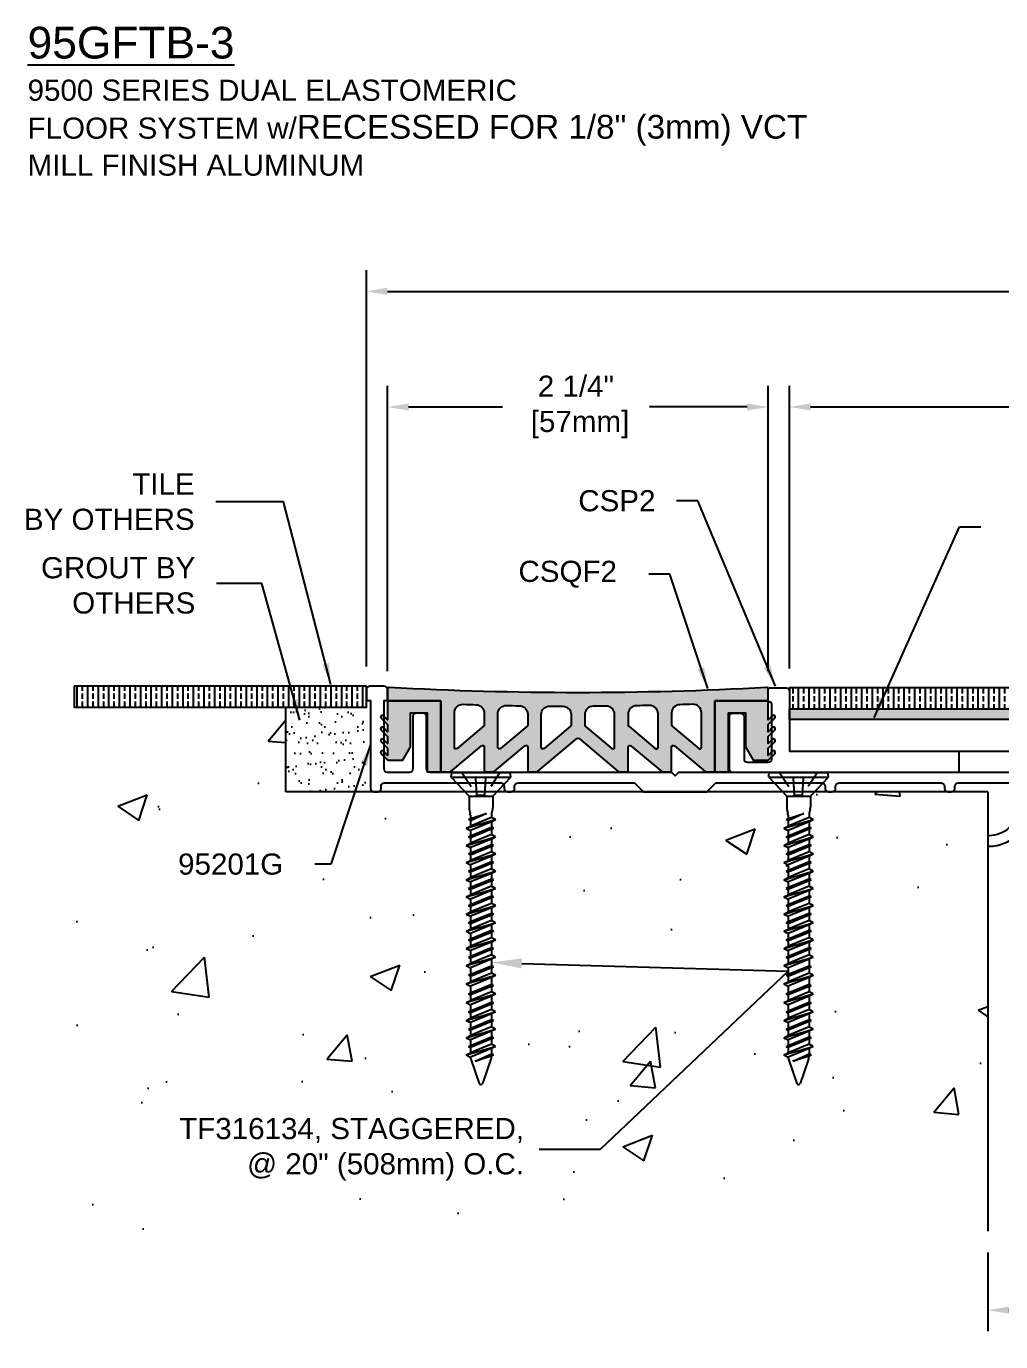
# Model space of a CAD drawing. Header units: inches. Extents: x 1.8 to 35.7, y -2.1 to 5.8.
# Drawn here: x 1.81 to 7.57, y -1.98 to 5.79 of the extents above; entities that cross this region are included whole.
import ezdxf
from ezdxf import colors
from ezdxf.entities.mleader import LeaderData, LeaderLine
from ezdxf.math import Vec2, Vec3

# ---------------------------------------------------------------- set-up
doc = ezdxf.new("R2010")
doc.units = ezdxf.units.IN
doc.header["$MEASUREMENT"] = 0
doc.linetypes.add('DASHED', pattern=[0.75, 0.5, -0.25])
for name, color, linetype in [('anchors', 4, 'Continuous'), ('conditions', 1, 'Continuous'), ('dimensions', 3, 'Continuous'), ('FILLER', 2, 'Continuous'), ('METALS', 7, 'Continuous'), ('text', 2, 'Continuous')]:
    doc.layers.add(name, color=color, linetype=linetype)
doc.styles.add('ARIAL', font='arial.ttf')
doc.dimstyles.new('Arial', dxfattribs={"dimtxt": 0.125, "dimasz": 0.125, "dimexe": 0.125, "dimexo": 0.125, "dimgap": 0.125, "dimtad": 0, "dimtih": 1, "dimtoh": 1, "dimdec": 4, "dimzin": 0, "dimdsep": 46, "dimlunit": 4, "dimtxsty": 'ARIAL', "dimcen": 0.125, "dimadec": 0, "dimazin": 0, "dimtfac": 1, "dimtdec": 4, "dimtofl": 0, "dimtmove": 0, "dimatfit": 3, "dimfxl": 0, "dimfrac": 2, "dimtolj": 1, "dimtzin": 0, "dimarcsym": 0})

# ---------------------------------------------------------------- blocks, each defined once
blk = doc.blocks.new('*D1')
at = {"layer": 'DEFPOINTS', "color": 0}
for p in [(11.666, 3.5431), (6.3216, 1.8728), (11.666, 1.8728)]:
    blk.add_point(p, dxfattribs=at)
at = {"layer": 'dimensions', "color": 0, "lineweight": -2}
for p, q in [((6.3216, 1.9978), (6.3216, 3.6681)), ((11.666, 1.9978), (11.666, 3.6681)), ((6.4466, 3.5431), (8.5106, 3.5431)), ((11.541, 3.5431), (9.4771, 3.5431))]:
    blk.add_line(p, q, dxfattribs=at)
at = {"layer": 'dimensions', "color": 0}
for points in [[(6.4466, 3.5639), (6.4466, 3.5223), (6.3216, 3.5431)], [(11.541, 3.5639), (11.541, 3.5223), (11.666, 3.5431)]]:
    blk.add_solid(points, dxfattribs=at)
at = {"layer": 'dimensions', "color": 0, "insert": (8.9938, 3.5431), "char_height": 0.125, "attachment_point": 5, "style": 'ARIAL'}
blk.add_mtext('\\A1;5 3/8"\\P [136mm]', dxfattribs=at)
blk = doc.blocks.new('*D2')
at = {"layer": 'DEFPOINTS', "color": 0}
for p in [(14.1663, 4.2269), (3.8213, 1.8828), (14.1663, 1.8828)]:
    blk.add_point(p, dxfattribs=at)
at = {"layer": 'dimensions', "color": 0, "lineweight": -2}
for p, q in [((3.8213, 2.0078), (3.8213, 4.3519)), ((14.1663, 2.0078), (14.1663, 4.3519)), ((3.9463, 4.2269), (8.5106, 4.2269)), ((14.0413, 4.2269), (9.4771, 4.2269))]:
    blk.add_line(p, q, dxfattribs=at)
at = {"layer": 'dimensions', "color": 0}
for points in [[(3.9463, 4.2477), (3.9463, 4.206), (3.8213, 4.2269)], [(14.0413, 4.2477), (14.0413, 4.206), (14.1663, 4.2269)]]:
    blk.add_solid(points, dxfattribs=at)
at = {"layer": 'dimensions', "color": 0, "insert": (8.9938, 4.2269), "char_height": 0.125, "attachment_point": 5, "style": 'ARIAL'}
blk.add_mtext('\\A1;10 3/8"\\P [263mm]', dxfattribs=at)
blk = doc.blocks.new('*D4')
at = {"layer": 'DEFPOINTS', "color": 0}
for p in [(7.4938, -1.3308), (10.4938, -1.3308), (10.4938, -1.7971)]:
    blk.add_point(p, dxfattribs=at)
at = {"layer": 'dimensions', "color": 0, "lineweight": -2}
for p, q in [((7.4938, -1.4558), (7.4938, -1.9221)), ((10.4938, -1.4558), (10.4938, -1.9221)), ((7.6188, -1.7971), (8.5408, -1.7971)), ((10.3688, -1.7971), (9.4468, -1.7971))]:
    blk.add_line(p, q, dxfattribs=at)
at = {"layer": 'dimensions', "color": 0}
for points in [[(7.6188, -1.7762), (7.6188, -1.8179), (7.4938, -1.7971)], [(10.3688, -1.7762), (10.3688, -1.8179), (10.4938, -1.7971)]]:
    blk.add_solid(points, dxfattribs=at)
at = {"layer": 'dimensions', "color": 0, "insert": (8.9938, -1.7971), "char_height": 0.125, "attachment_point": 5, "style": 'ARIAL'}
blk.add_mtext('\\A1;3"\\P [76mm]', dxfattribs=at)
blk = doc.blocks.new('*D5')
at = {"layer": 'DEFPOINTS', "color": 0}
for p in [(6.1963, 3.5431), (3.9463, 1.8553), (6.1963, 1.8553)]:
    blk.add_point(p, dxfattribs=at)
at = {"layer": 'dimensions', "color": 0, "lineweight": -2}
for p, q in [((3.9463, 1.9803), (3.9463, 3.6681)), ((6.1963, 1.9803), (6.1963, 3.6681)), ((4.0713, 3.5431), (4.6251, 3.5431)), ((6.0713, 3.5431), (5.4945, 3.5431))]:
    blk.add_line(p, q, dxfattribs=at)
at = {"layer": 'dimensions', "color": 0}
for points in [[(4.0713, 3.5639), (4.0713, 3.5223), (3.9463, 3.5431)], [(6.0713, 3.5639), (6.0713, 3.5223), (6.1963, 3.5431)]]:
    blk.add_solid(points, dxfattribs=at)
at = {"layer": 'dimensions', "color": 0, "insert": (5.0598, 3.5431), "char_height": 0.125, "attachment_point": 5, "style": 'ARIAL'}
blk.add_mtext('\\A1;2 1/4"\\P [57mm]', dxfattribs=at)
blk = doc.blocks.new('csp2')
blk.add_lwpolyline([(0, 0.33, -0.414214), (0.02, 0.35), (0.0665, 0.35, -0.414214), (0.0865, 0.33), (0.0865, 0.08, 0.414214), (0.1065, 0.06), (0.23, 0.06, 0.414214), (0.25, 0.08), (0.25, 0.405, 0.414214), (0.24, 0.415, -0.414214), (0.23, 0.425), (0.23, 0.49, -0.414214), (0.24, 0.5), (0.335, 0.5, -0.414214), (0.355, 0.48), (0.355, 0.135, 0.414214), (0.365, 0.125), (1.3552, 0.125), (1.3552, 0), (0.335, 0), (0.02, 0, -0.414214), (0, 0.02)], format="xyb", close=True)
blk = doc.blocks.new('A$C63CB1885')
for p, q in [((-0.1762, 0), (-0.1747, 0.0182)), ((-0.1762, 0), (0.1762, 0)), ((-0.1762, 0), (-0.0698, -0.1125)), ((-0.1634, 0.0285), (0.1634, 0.0285)), ((0.0698, -0.1125), (0.1762, 0)), ((0.1762, 0), (0.1747, 0.0182)), ((-0.0698, -0.1125), (0.0698, -0.1125)), ((-0.0698, -0.1125), (-0.0698, -0.1796)), ((0.0698, -0.1125), (0.0698, -0.1796)), ((-0.0737, -0.2511), (0.0321, -0.2146)), ((-0.0687, -0.1892), (-0.0633, -0.2152)), ((-0.0623, -0.2248), (-0.0622, -0.2449)), ((-0.0622, -0.2449), (0.0321, -0.2146)), ((0.0321, -0.2146), (-0.0622, -0.2573)), ((0.0622, -0.2248), (0.0622, -0.2382)), ((0.0687, -0.1892), (0.0633, -0.2152)), ((-0.0863, -0.3019), (0.0862, -0.2511)), ((-0.0863, -0.3019), (-0.0622, -0.289)), ((-0.0863, -0.3019), (-0.0622, -0.3148)), ((-0.0737, -0.2511), (-0.0622, -0.2449)), ((-0.0737, -0.2511), (-0.0622, -0.2573)), ((-0.0737, -0.3527), (0.0737, -0.3019)), ((0.0622, -0.2382), (-0.0622, -0.289)), ((-0.0622, -0.2573), (-0.0622, -0.289)), ((0.0622, -0.264), (-0.0622, -0.3148)), ((-0.0622, -0.3465), (0.0622, -0.2957)), ((0.0622, -0.308), (-0.0622, -0.3588)), ((0.0862, -0.2511), (0.0622, -0.264)), ((0.0622, -0.264), (0.0622, -0.2957)), ((0.0737, -0.3019), (0.0622, -0.2957)), ((0.0737, -0.3019), (0.0622, -0.308)), ((0.0622, -0.308), (0.0622, -0.3397)), ((0.0862, -0.2511), (0.0622, -0.2382)), ((-0.0863, -0.4034), (0.0862, -0.3527)), ((-0.0737, -0.3527), (-0.0622, -0.3465)), ((-0.0737, -0.3527), (-0.0622, -0.3588)), ((-0.0622, -0.3148), (-0.0622, -0.3465)), ((0.0622, -0.3397), (-0.0622, -0.3905)), ((-0.0622, -0.3588), (-0.0622, -0.3905)), ((0.0622, -0.3656), (-0.0622, -0.4164)), ((0.0862, -0.3527), (0.0622, -0.3656)), ((0.0622, -0.3656), (0.0622, -0.3973)), ((0.0862, -0.3527), (0.0622, -0.3397)), ((-0.0863, -0.4034), (-0.0622, -0.3905)), ((-0.0863, -0.4034), (-0.0622, -0.4164)), ((-0.0863, -0.505), (0.0862, -0.4542)), ((-0.0737, -0.4542), (0.0737, -0.4034)), ((-0.0737, -0.4542), (-0.0622, -0.4481)), ((-0.0737, -0.4542), (-0.0622, -0.4604)), ((-0.0622, -0.4481), (0.0622, -0.3973)), ((0.0622, -0.4096), (-0.0622, -0.4604)), ((-0.0622, -0.4164), (-0.0622, -0.4481)), ((0.0622, -0.4413), (-0.0622, -0.4921)), ((-0.0622, -0.4604), (-0.0622, -0.4921)), ((0.0737, -0.4034), (0.0622, -0.3973)), ((0.0737, -0.4034), (0.0622, -0.4096)), ((0.0622, -0.4096), (0.0622, -0.4413)), ((0.0862, -0.4542), (0.0622, -0.4671)), ((0.0862, -0.4542), (0.0622, -0.4413)), ((-0.0863, -0.505), (-0.0622, -0.4921)), ((-0.0863, -0.505), (-0.0622, -0.5179)), ((-0.0737, -0.5558), (0.0737, -0.505)), ((0.0622, -0.4671), (-0.0622, -0.5179)), ((-0.0622, -0.5496), (0.0622, -0.4988)), ((0.0622, -0.5112), (-0.0622, -0.5619)), ((-0.0622, -0.5179), (-0.0622, -0.5496)), ((0.0622, -0.5429), (-0.0622, -0.5936)), ((0.0622, -0.4671), (0.0622, -0.4988)), ((0.0737, -0.505), (0.0622, -0.4988)), ((0.0737, -0.505), (0.0622, -0.5112)), ((0.0622, -0.5112), (0.0622, -0.5429)), ((0.0862, -0.5558), (0.0622, -0.5429)), ((-0.0863, -0.6066), (0.0862, -0.5558)), ((-0.0863, -0.6066), (-0.0622, -0.5936)), ((-0.0863, -0.6066), (-0.0622, -0.6195)), ((-0.0737, -0.5558), (-0.0622, -0.5496)), ((-0.0737, -0.5558), (-0.0622, -0.5619)), ((-0.0737, -0.6573), (0.0737, -0.6066)), ((-0.0622, -0.5619), (-0.0622, -0.5936)), ((0.0622, -0.5687), (-0.0622, -0.6195)), ((-0.0622, -0.6512), (0.0622, -0.6004)), ((0.0622, -0.6127), (-0.0622, -0.6635)), ((-0.0622, -0.6195), (-0.0622, -0.6512)), ((0.0862, -0.5558), (0.0622, -0.5687)), ((0.0622, -0.5687), (0.0622, -0.6004)), ((0.0737, -0.6066), (0.0622, -0.6004)), ((0.0737, -0.6066), (0.0622, -0.6127)), ((0.0622, -0.6127), (0.0622, -0.6444)), ((-0.0863, -0.7081), (0.0862, -0.6573)), ((-0.0863, -0.7081), (-0.0622, -0.6952)), ((-0.0737, -0.6573), (-0.0622, -0.6512)), ((-0.0737, -0.6573), (-0.0622, -0.6635)), ((0.0622, -0.6444), (-0.0622, -0.6952)), ((-0.0622, -0.6635), (-0.0622, -0.6952)), ((0.0622, -0.6703), (-0.0622, -0.721)), ((0.0862, -0.6573), (0.0622, -0.6703)), ((0.0622, -0.6703), (0.0622, -0.702)), ((0.0862, -0.6573), (0.0622, -0.6444)), ((-0.0863, -0.7081), (-0.0622, -0.721)), ((-0.0863, -0.8097), (0.0862, -0.7589)), ((-0.0737, -0.7589), (0.0737, -0.7081)), ((-0.0737, -0.7589), (-0.0622, -0.7527)), ((-0.0737, -0.7589), (-0.0622, -0.7651)), ((-0.0622, -0.7527), (0.0622, -0.702)), ((0.0622, -0.7143), (-0.0622, -0.7651)), ((-0.0622, -0.721), (-0.0622, -0.7527)), ((0.0622, -0.746), (-0.0622, -0.7968)), ((-0.0622, -0.7651), (-0.0622, -0.7967)), ((0.0622, -0.7718), (-0.0622, -0.8226)), ((0.0737, -0.7081), (0.0622, -0.702)), ((0.0737, -0.7081), (0.0622, -0.7143)), ((0.0622, -0.7143), (0.0622, -0.746)), ((0.0862, -0.7589), (0.0622, -0.7718)), ((0.0622, -0.7718), (0.0622, -0.8035)), ((0.0862, -0.7589), (0.0622, -0.746)), ((-0.0863, -0.8097), (-0.0622, -0.7968)), ((-0.0863, -0.8097), (-0.0622, -0.8226)), ((-0.0737, -0.8605), (0.0737, -0.8097)), ((-0.0737, -0.8605), (-0.0622, -0.8543)), ((-0.0622, -0.8543), (0.0622, -0.8035)), ((0.0622, -0.8159), (-0.0622, -0.8666)), ((-0.0622, -0.8226), (-0.0622, -0.8543)), ((0.0622, -0.8475), (-0.0622, -0.8983)), ((0.0737, -0.8097), (0.0622, -0.8035)), ((0.0737, -0.8097), (0.0622, -0.8159)), ((0.0622, -0.8159), (0.0622, -0.8475)), ((0.0862, -0.8605), (0.0622, -0.8475)), ((-0.0863, -0.9112), (0.0862, -0.8605)), ((-0.0863, -0.9112), (-0.0622, -0.8983)), ((-0.0863, -0.9112), (-0.0622, -0.9242)), ((-0.0737, -0.8605), (-0.0622, -0.8666)), ((-0.0737, -0.962), (0.0737, -0.9112)), ((-0.0622, -0.8666), (-0.0622, -0.8983)), ((0.0622, -0.8734), (-0.0622, -0.9242)), ((-0.0622, -0.9559), (0.0622, -0.9051)), ((0.0622, -0.9174), (-0.0622, -0.9682)), ((-0.0622, -0.9242), (-0.0622, -0.9558)), ((0.0862, -0.8605), (0.0622, -0.8734)), ((0.0622, -0.8734), (0.0622, -0.9051)), ((0.0737, -0.9112), (0.0622, -0.9051)), ((0.0737, -0.9112), (0.0622, -0.9174)), ((0.0622, -0.9174), (0.0622, -0.9491)), ((-0.0863, -1.0128), (0.0862, -0.962)), ((-0.0863, -1.0128), (-0.0622, -0.9999)), ((-0.0737, -0.962), (-0.0622, -0.9559)), ((-0.0737, -0.962), (-0.0622, -0.9682)), ((0.0622, -0.9491), (-0.0622, -0.9999)), ((-0.0622, -0.9682), (-0.0622, -0.9999)), ((0.0622, -0.975), (-0.0622, -1.0257)), ((-0.0622, -1.0574), (0.0622, -1.0066)), ((0.0862, -0.962), (0.0622, -0.975)), ((0.0622, -0.975), (0.0622, -1.0066)), ((0.0737, -1.0128), (0.0622, -1.0066)), ((0.0862, -0.962), (0.0622, -0.9491)), ((-0.0863, -1.0128), (-0.0622, -1.0257)), ((-0.0863, -1.1144), (0.0862, -1.0636)), ((-0.0737, -1.0636), (0.0737, -1.0128)), ((-0.0737, -1.0636), (-0.0622, -1.0574)), ((-0.0737, -1.0636), (-0.0622, -1.0698)), ((0.0622, -1.019), (-0.0622, -1.0698)), ((-0.0622, -1.0257), (-0.0622, -1.0574)), ((0.0622, -1.0507), (-0.0622, -1.1015)), ((-0.0622, -1.0697), (-0.0622, -1.1014)), ((0.0622, -1.0765), (-0.0622, -1.1273)), ((0.0737, -1.0128), (0.0622, -1.019)), ((0.0622, -1.019), (0.0622, -1.0507)), ((0.0862, -1.0636), (0.0622, -1.0765)), ((0.0622, -1.0765), (0.0622, -1.1145)), ((0.0862, -1.0636), (0.0622, -1.0507)), ((-0.0863, -1.1144), (-0.0622, -1.1015)), ((-0.0863, -1.1144), (-0.0622, -1.1273)), ((-0.0737, -1.1715), (0.0737, -1.1207)), ((-0.0737, -1.1715), (-0.0622, -1.1653)), ((-0.0622, -1.1653), (0.0622, -1.1145)), ((0.0622, -1.1269), (-0.0622, -1.1776)), ((-0.0622, -1.1273), (-0.0622, -1.1653)), ((0.0622, -1.1585), (-0.0622, -1.2093)), ((0.0737, -1.1207), (0.0622, -1.1145)), ((0.0737, -1.1207), (0.0622, -1.1269)), ((0.0622, -1.1269), (0.0622, -1.1585)), ((0.0862, -1.1715), (0.0622, -1.1585)), ((-0.0863, -1.2223), (0.0862, -1.1715)), ((-0.0863, -1.2223), (-0.0622, -1.2093)), ((-0.0863, -1.2223), (-0.0622, -1.2352)), ((-0.0737, -1.1715), (-0.0622, -1.1776)), ((-0.0737, -1.2816), (0.0737, -1.2308)), ((-0.0622, -1.1776), (-0.0622, -1.2093)), ((0.0622, -1.1844), (-0.0622, -1.2352)), ((-0.0622, -1.2754), (0.0622, -1.2247)), ((-0.0622, -1.2352), (-0.0622, -1.2754)), ((0.0622, -1.237), (-0.0622, -1.2878)), ((0.0862, -1.1715), (0.0622, -1.1844)), ((0.0622, -1.1844), (0.0622, -1.2247)), ((0.0737, -1.2308), (0.0622, -1.2247)), ((0.0737, -1.2308), (0.0622, -1.237)), ((0.0622, -1.237), (0.0622, -1.2687)), ((-0.0863, -1.3324), (0.0862, -1.2816)), ((-0.0863, -1.3324), (-0.0622, -1.3195)), ((-0.0737, -1.2816), (-0.0622, -1.2754)), ((-0.0737, -1.2816), (-0.0622, -1.2878)), ((0.0622, -1.2687), (-0.0622, -1.3195)), ((-0.0622, -1.2877), (-0.0622, -1.3194)), ((0.0622, -1.2945), (-0.0622, -1.3453)), ((0.0862, -1.2816), (0.0622, -1.2945)), ((0.0622, -1.2945), (0.0622, -1.3303)), ((0.0862, -1.2816), (0.0622, -1.2687)), ((-0.0863, -1.3324), (-0.0622, -1.3453)), ((-0.0863, -1.438), (0.0862, -1.3872)), ((-0.0737, -1.3872), (0.0737, -1.3365)), ((-0.0737, -1.3872), (-0.0622, -1.3811)), ((-0.0737, -1.3872), (-0.0622, -1.3934)), ((-0.0622, -1.3811), (0.0622, -1.3303)), ((0.0622, -1.3426), (-0.0622, -1.3934)), ((-0.0622, -1.3453), (-0.0622, -1.381)), ((0.0622, -1.3743), (-0.0622, -1.4251)), ((-0.0622, -1.3934), (-0.0622, -1.4251)), ((0.0737, -1.3365), (0.0622, -1.3303)), ((0.0737, -1.3365), (0.0622, -1.3426)), ((0.0622, -1.3426), (0.0622, -1.3743)), ((0.0862, -1.3872), (0.0622, -1.4002)), ((0.0862, -1.3872), (0.0622, -1.3743)), ((-0.0863, -1.438), (-0.0622, -1.4251)), ((-0.0863, -1.438), (-0.0622, -1.4509)), ((-0.0737, -1.4895), (0.0737, -1.4387)), ((0.0622, -1.4002), (-0.0622, -1.4509)), ((-0.0622, -1.4833), (0.0622, -1.4326)), ((0.0622, -1.4449), (-0.0622, -1.4957)), ((-0.0622, -1.4509), (-0.0622, -1.4833)), ((0.0622, -1.4766), (-0.0622, -1.5274)), ((0.0622, -1.4002), (0.0622, -1.4326)), ((0.0737, -1.4387), (0.0622, -1.4326)), ((0.0737, -1.4387), (0.0622, -1.4449)), ((0.0622, -1.4449), (0.0622, -1.4766)), ((0.0862, -1.4895), (0.0622, -1.4766)), ((-0.0863, -1.5403), (0.0862, -1.4895)), ((-0.0863, -1.5403), (-0.0622, -1.5274)), ((-0.0863, -1.5403), (-0.0622, -1.5532)), ((-0.0737, -1.4895), (-0.0622, -1.4833)), ((-0.0737, -1.4895), (-0.0622, -1.4957)), ((-0.0737, -1.5918), (0.0737, -1.541)), ((-0.0622, -1.4956), (-0.0621, -1.5273)), ((0.0622, -1.5024), (-0.0622, -1.5532)), ((-0.0622, -1.5856), (0.0622, -1.5348)), ((0.0622, -1.5471), (-0.0622, -1.5979)), ((-0.0621, -1.5532), (-0.0621, -1.5856)), ((0.0862, -1.4895), (0.0622, -1.5024)), ((0.0622, -1.5024), (0.0622, -1.5348)), ((0.0737, -1.541), (0.0622, -1.5348)), ((0.0737, -1.541), (0.0622, -1.5471)), ((0.0622, -1.5471), (0.0622, -1.5788)), ((-0.0863, -1.6425), (0.0862, -1.5918)), ((-0.0863, -1.6425), (-0.0622, -1.6296)), ((-0.0737, -1.5918), (-0.0622, -1.5856)), ((-0.0737, -1.5918), (-0.0622, -1.5979)), ((0.0622, -1.5788), (-0.0622, -1.6296)), ((0.0622, -1.6047), (-0.0622, -1.6555)), ((-0.0621, -1.5979), (-0.0621, -1.6296)), ((0.0862, -1.5918), (0.0622, -1.6047)), ((0.0622, -1.6047), (0.0622, -1.6522)), ((0.0862, -1.5918), (0.0622, -1.5788)), ((-0.0863, -1.6425), (-0.0622, -1.6555)), ((-0.0596, -1.6676), (-0.0096, -1.8103)), ((-0.0335, -1.6795), (0.0622, -1.6364)), ((-0.0335, -1.6795), (0.0737, -1.6425)), ((0.0622, -1.6487), (-0.0335, -1.6795)), ((0.0596, -1.6676), (0.0096, -1.8103)), ((0.0737, -1.6425), (0.0622, -1.6364)), ((0.0737, -1.6425), (0.0622, -1.6487))]:
    blk.add_line(p, q)
at = {"linetype": 'DASHED', "ltscale": 0.025}
for p, q in [((-0.1125, 0.0285), (-0.024, -0.1065)), ((-0.024, -0.1065), (-0.0311, 0.0283)), ((0.024, -0.1065), (0.0311, 0.0285)), ((0.1125, 0.0285), (0.024, -0.1065)), ((-0.024, -0.1065), (0.024, -0.1065))]:
    blk.add_line(p, q, dxfattribs=at)
for centre, radius, start, end in [((-0.1634, 0.0173), 0.0112, 90, 175), ((0.1634, 0.0173), 0.0112, 5, 90), ((-0.0233, -0.1796), 0.0465, 180, 191.9357), ((-0.1088, -0.2248), 0.0465, 0, 11.9357), ((0.1087, -0.2248), 0.0465, 168.0643, 180), ((0.0233, -0.1796), 0.0465, 348.0643, 0), ((-0.0158, -1.6522), 0.0465, 183.94761, 199.30575), ((0.0158, -1.6522), 0.0465, 340.69425, 0), ((0, -1.806), 0.0106, 204.10008, 335.89992)]:
    blk.add_arc(centre, radius, start, end)
blk = doc.blocks.new('TF316134')
blk.add_blockref('A$C63CB1885', (0, -0.0285))
blk = doc.blocks.new('CSQF2')
h = blk.add_hatch(color=256)
h.paths.add_polyline_path([(4.5589, 1.888, 0.430422), (4.5483, 1.898, -0.027516), (2.3194, 1.898, 0.430422), (2.3089, 1.888), (2.3089, 1.8186), (2.6239, 1.8186), (2.6239, 1.3986), (2.6757, 1.3986, 0.176327), (2.6822, 1.4009), (2.8641, 1.5536, -0.63707), (2.8805, 1.5459), (2.8805, 1.4086, 0.414214), (2.8905, 1.3986), (2.9323, 1.3986, 0.176327), (2.9388, 1.4009), (3.1207, 1.5536, -0.63707), (3.1371, 1.5459), (3.1371, 1.4086, 0.414214), (3.1471, 1.3986), (3.1889, 1.3986, 0.176327), (3.1954, 1.4009), (3.4275, 1.5957, -0.36397), (3.4403, 1.5957), (3.6724, 1.4009, 0.176327), (3.6788, 1.3986), (3.7207, 1.3986, 0.414214), (3.7307, 1.4086), (3.7307, 1.5459, -0.63707), (3.7471, 1.5536), (3.929, 1.4009, 0.176327), (3.9354, 1.3986), (3.9773, 1.3986, 0.414214), (3.9873, 1.4086), (3.9873, 1.5459, -0.63707), (4.0037, 1.5536), (4.1856, 1.4009, 0.176327), (4.192, 1.3986), (4.2439, 1.3986), (4.2439, 1.8186), (4.5589, 1.8186)])
h.paths.add_polyline_path([(3.2675, 1.788, 0.000939), (3.3439, 1.7875, -0.412919), (3.3937, 1.7375), (3.3937, 1.6764, -0.221695), (3.3901, 1.6688), (3.2335, 1.5374, -0.63707), (3.2171, 1.545), (3.2171, 1.738, -0.416611)], flags=16)
h.paths.add_polyline_path([(3.1371, 1.7403), (3.1371, 1.6764, -0.221695), (3.1335, 1.6688), (2.9769, 1.5374, -0.63707), (2.9605, 1.545), (2.9605, 1.7417, -0.420307), (3.0115, 1.7917, 0.000939), (3.0879, 1.7903, -0.409242)], flags=16)
h.paths.add_polyline_path([(3.5239, 1.7875, 0.000939), (3.6003, 1.788, -0.416611), (3.6507, 1.738), (3.6507, 1.545, -0.63707), (3.6343, 1.5374), (3.4777, 1.6688, -0.221695), (3.4741, 1.6764), (3.4741, 1.7375, -0.412919)], flags=16)
h.paths.add_polyline_path([(2.8805, 1.7463), (2.8805, 1.6764, -0.221695), (2.8769, 1.6688), (2.7203, 1.5374, -0.63707), (2.7039, 1.545), (2.7039, 1.7487, -0.424014), (2.7555, 1.7987, 0.000939), (2.832, 1.7963, -0.405574)], flags=16)
h.paths.add_polyline_path([(3.7798, 1.7903, 0.000939), (3.8562, 1.7917, -0.420307), (3.9073, 1.7417), (3.9073, 1.545, -0.63707), (3.8909, 1.5374), (3.7343, 1.6688, -0.221695), (3.7307, 1.6764), (3.7307, 1.7403, -0.409242)], flags=16)
h.paths.add_polyline_path([(4.0358, 1.7963, 0.000939), (4.1122, 1.7987, -0.424014), (4.1639, 1.7487), (4.1639, 1.545, -0.63707), (4.1475, 1.5374), (3.9909, 1.6688, -0.221695), (3.9873, 1.6764), (3.9873, 1.7463, -0.405574)], flags=16)
h.paths.add_polyline_path([(2.6239, 1.8186), (2.3089, 1.8186), (2.3089, 1.7069), (2.2851, 1.7307, 0.414214), (2.271, 1.7307, 0.414214), (2.271, 1.7165), (2.3089, 1.6786), (2.3089, 1.6369), (2.2851, 1.6607, 0.414214), (2.271, 1.6607, 0.414214), (2.271, 1.6465), (2.3089, 1.6086), (2.3089, 1.5669), (2.2851, 1.5907, 0.414214), (2.271, 1.5907, 0.414214), (2.271, 1.5765), (2.3089, 1.5386), (2.3089, 1.4969), (2.2851, 1.5207, 0.414214), (2.271, 1.5207, 0.414214), (2.271, 1.5065), (2.306, 1.4715, 0.198912), (2.313, 1.4686), (2.3989, 1.4686), (2.4439, 1.5465), (2.4439, 1.7486), (2.5439, 1.7486), (2.5439, 1.3986), (2.6239, 1.3986)])
h.paths.add_polyline_path([(4.3239, 1.7486), (4.4239, 1.7486), (4.4239, 1.5465), (4.4689, 1.4686), (4.5547, 1.4686, 0.198912), (4.5618, 1.4715), (4.5968, 1.5065, 0.414214), (4.5968, 1.5207, 0.414214), (4.5827, 1.5207), (4.5589, 1.4969), (4.5589, 1.5386), (4.5968, 1.5765, 0.414214), (4.5968, 1.5907, 0.414214), (4.5827, 1.5907), (4.5589, 1.5669), (4.5589, 1.6086), (4.5968, 1.6465, 0.414214), (4.5968, 1.6607, 0.414214), (4.5827, 1.6607), (4.5589, 1.6369), (4.5589, 1.6786), (4.5968, 1.7165, 0.414214), (4.5968, 1.7307, 0.414214), (4.5827, 1.7307), (4.5589, 1.7069), (4.5589, 1.8186), (4.2439, 1.8186), (4.2439, 1.3986), (4.3239, 1.3986)])
for p, q in [((2.3089, 1.8186), (2.6239, 1.8186)), ((2.6239, 1.8186), (2.3089, 1.8186)), ((2.6239, 1.8186), (2.6239, 1.3986)), ((2.6239, 1.3986), (2.6239, 1.8186)), ((4.2439, 1.8186), (4.2439, 1.3986)), ((4.5589, 1.8186), (4.2439, 1.8186)), ((4.2439, 1.8186), (4.5589, 1.8186)), ((4.2439, 1.3986), (4.2439, 1.8186))]:
    blk.add_line(p, q)
for points in [[(2.8905, 1.3986), (2.9323, 1.3986, 0.176327), (2.9388, 1.4009), (3.1207, 1.5536, -0.63707), (3.1371, 1.5459), (3.1371, 1.4086, 0.414214), (3.1471, 1.3986), (3.1889, 1.3986, 0.176327), (3.1954, 1.4009), (3.4275, 1.5957, -0.36397), (3.4403, 1.5957), (3.6724, 1.4009, 0.176327), (3.6788, 1.3986), (3.7207, 1.3986, 0.414214), (3.7307, 1.4086), (3.7307, 1.5459, -0.63707), (3.7471, 1.5536), (3.929, 1.4009, 0.176327), (3.9354, 1.3986), (3.9773, 1.3986, 0.414214), (3.9873, 1.4086), (3.9873, 1.5459, -0.63707), (4.0037, 1.5536), (4.1856, 1.4009, 0.176327), (4.192, 1.3986), (4.2439, 1.3986), (4.3239, 1.3986), (4.3239, 1.7486), (4.4239, 1.7486), (4.4239, 1.5465), (4.4689, 1.4686), (4.5547, 1.4686, 0.198912), (4.5618, 1.4715), (4.5968, 1.5065, 0.414214), (4.5968, 1.5207, 0.414214), (4.5827, 1.5207), (4.5589, 1.4969), (4.5589, 1.5386), (4.5968, 1.5765, 0.414214), (4.5968, 1.5907, 0.414214), (4.5827, 1.5907), (4.5589, 1.5669), (4.5589, 1.6086), (4.5968, 1.6465, 0.414214), (4.5968, 1.6607, 0.414214), (4.5827, 1.6607), (4.5589, 1.6369), (4.5589, 1.6786), (4.5968, 1.7165, 0.414214), (4.5968, 1.7307, 0.414214), (4.5827, 1.7307), (4.5589, 1.7069), (4.5589, 1.8186), (4.5589, 1.888, 0.430422), (4.5483, 1.898, -0.027516), (2.3194, 1.898, 0.430422), (2.3089, 1.888), (2.3089, 1.8186), (2.3089, 1.7069), (2.2851, 1.7307, 0.414214), (2.271, 1.7307, 0.414214), (2.271, 1.7165), (2.3089, 1.6786), (2.3089, 1.6369), (2.2851, 1.6607, 0.414214), (2.271, 1.6607, 0.414214), (2.271, 1.6465), (2.3089, 1.6086), (2.3089, 1.5669), (2.2851, 1.5907, 0.414214), (2.271, 1.5907, 0.414214), (2.271, 1.5765), (2.3089, 1.5386), (2.3089, 1.4969), (2.2851, 1.5207, 0.414214), (2.271, 1.5207, 0.414214), (2.271, 1.5065), (2.306, 1.4715, 0.198912), (2.313, 1.4686), (2.3989, 1.4686), (2.4439, 1.5465), (2.4439, 1.7486), (2.5439, 1.7486), (2.5439, 1.3986), (2.6239, 1.3986), (2.6757, 1.3986, 0.176327), (2.6822, 1.4009), (2.8641, 1.5536, -0.63707), (2.8805, 1.5459), (2.8805, 1.4086, 0.414214)], [(2.8805, 1.6764, -0.221695), (2.8769, 1.6688), (2.7203, 1.5374, -0.63707), (2.7039, 1.545), (2.7039, 1.7487, -0.424014), (2.7555, 1.7987, 0.000939), (2.832, 1.7963, -0.405574), (2.8805, 1.7463)], [(3.1371, 1.7403), (3.1371, 1.6764, -0.221695), (3.1335, 1.6688), (2.9769, 1.5374, -0.63707), (2.9605, 1.545), (2.9605, 1.7417, -0.420307), (3.0115, 1.7917, 0.000939), (3.0879, 1.7903, -0.409242)], [(3.7798, 1.7903, 0.409242), (3.7307, 1.7403), (3.7307, 1.6764, 0.221695), (3.7343, 1.6688), (3.8909, 1.5374, 0.63707), (3.9073, 1.545), (3.9073, 1.7417, 0.420307), (3.8562, 1.7917, -0.000939)], [(3.9873, 1.7463), (3.9873, 1.6764, 0.221695), (3.9909, 1.6688), (4.1475, 1.5374, 0.63707), (4.1639, 1.545), (4.1639, 1.7487, 0.424014), (4.1122, 1.7987, -0.000939), (4.0358, 1.7963, 0.405574)], [(3.3937, 1.7375), (3.3937, 1.6764, -0.221695), (3.3901, 1.6688), (3.2335, 1.5374, -0.63707), (3.2171, 1.545), (3.2171, 1.738, -0.416611), (3.2675, 1.788, 0.000939), (3.3439, 1.7875, -0.412919)], [(3.4741, 1.7375), (3.4741, 1.6764, 0.221695), (3.4777, 1.6688), (3.6343, 1.5374, 0.63707), (3.6507, 1.545), (3.6507, 1.738, 0.416611), (3.6003, 1.788, -0.000939), (3.5239, 1.7875, 0.412919)]]:
    blk.add_lwpolyline(points, format="xyb", close=True)
blk = doc.blocks.new('95201g')
blk.add_lwpolyline([(-1.7723, -0.0148), (-1.7723, -0.0018, -0.414214), (-1.7523, 0.0182), (-1.0651, 0.0182, -0.414214), (-1.0451, -0.0018), (-1.0451, -0.0148, 0.414214), (-1.0251, -0.0348), (-1.0031, -0.0348, 0.414214), (-0.9831, -0.0148), (-0.9831, -0.0018, -0.414214), (-0.9631, 0.0182), (-0.2748, 0.0182), (-0.2218, -0.0348), (0.1522, -0.0348), (0.2052, 0.0182), (0.8319, 0.0182, -0.414214), (0.8519, -0.0018), (0.8519, -0.0148, 0.414214), (0.8719, -0.0348), (0.8939, -0.0348, 0.414214), (0.9139, -0.0148), (0.9139, -0.0018, -0.414214), (0.9339, 0.0182), (1.5367, 0.0182, -0.414214), (1.5567, -0.0018), (1.5567, -0.0148, 0.414214), (1.5767, -0.0348), (1.5987, -0.0348, 0.414214), (1.6187, -0.0148), (1.6187, -0.0018, -0.414214), (1.6387, 0.0182), (1.9687, 0.0182, -0.414214), (1.9887, -0.0018), (1.9887, -0.1268, -0.414214), (1.8207, -0.2948), (1.8132, -0.2948), (1.8132, -0.3568), (1.8207, -0.3568, 0.414214), (2.0507, -0.1268), (2.0507, -0.0018, -0.414214), (2.0707, 0.0182), (2.3057, 0.0182, -0.414214), (2.3257, -0.0018), (2.3257, -0.2953, 0.414214), (2.3872, -0.3568), (2.3877, -0.3568), (2.3877, 0.0602, 0.414214), (2.3677, 0.0802), (-0.0148, 0.0802), (-0.0348, 0.0602), (-0.0548, 0.0802), (-1.4843, 0.0802, -0.414214), (-1.5043, 0.1002), (-1.5043, 0.4102, 0.414214), (-1.5243, 0.4302), (-1.5643, 0.4302, 0.414214), (-1.5843, 0.4102), (-1.5843, 0.1002, -0.414214), (-1.6043, 0.0802), (-1.7343, 0.0802, -0.414214), (-1.7543, 0.1002), (-1.7543, 0.5052), (-1.7443, 0.5052, 0.414214), (-1.7343, 0.5152), (-1.7343, 0.5702, 0.414214), (-1.7543, 0.5902), (-1.8393, 0.5902, 0.414214), (-1.8593, 0.5702), (-1.8593, 0.5152, 0.414214), (-1.8493, 0.5052), (-1.8343, 0.5052), (-1.8343, -0.0148, 0.414214), (-1.8143, -0.0348), (-1.7923, -0.0348, 0.414214)], format="xyb", close=True)

msp = doc.modelspace()

# ---------------------------------------------------------------- hatches: boundary and pattern name
at = {"layer": 'conditions'}
h = msp.add_hatch(dxfattribs=at)
h.set_pattern_fill('ANSI33', color=256, scale=0.25, angle=45, style=0)
h.set_pattern_definition([(90, (1.988, -0.135036), (-0.0625, 1e-17), []), (90, (2.01925, -0.103786), (-0.0625, 1e-17), [0.03125, -0.015625])])
h.paths.add_polyline_path([(2.09467, 1.89281), (2.09467, 1.76781), (3.80631, 1.76781), (3.80631, 1.87281, -0.4142136), (3.82631, 1.89281)])
h = msp.add_hatch(dxfattribs=at)
h.set_pattern_fill('ANSI33', color=256, scale=0.25, angle=45, style=0)
h.set_pattern_definition([(90, (0, -0.010036), (-0.0625, 1e-17), []), (90, (0.03125, 0.021214), (-0.0625, 1e-17), [0.03125, -0.015625])])
h.paths.add_polyline_path([(6.32158, 1.88281), (6.32158, 1.75781), (11.66605, 1.75781), (11.66605, 1.88281)])
h = msp.add_hatch(dxfattribs=at)
h.set_pattern_fill('AR-CONC', color=256, scale=0.25)
h.paths.add_polyline_path([(6.2892, -0.08371), (6.3132, -0.07078), (6.3132, -0.03909), (6.30017, -0.03207), (6.3132, -0.02676), (6.3132, 0.009), (6.2892, 0.02193), (6.3132, 0.03485), (6.3132, 0.06654), (6.30017, 0.07356), (6.3132, 0.07887), (6.3132, 0.11913), (6.2892, 0.13205), (6.3132, 0.14498), (6.3132, 0.17667), (6.30017, 0.18369), (6.3132, 0.189), (6.3132, 0.22701), (6.2892, 0.23993), (6.3132, 0.25286), (6.3132, 0.28455), (6.30017, 0.29157), (6.3132, 0.29688), (6.3132, 0.32857), (6.2892, 0.3415), (6.3132, 0.35442), (6.3132, 0.38612), (6.30017, 0.39313), (6.3132, 0.39844), (6.3132, 0.43013), (6.2892, 0.44306), (6.3132, 0.45598), (6.3132, 0.48768), (6.30017, 0.49469), (6.3132, 0.5), (6.3132, 0.5317), (6.2892, 0.54462), (6.3132, 0.55755), (6.3132, 0.58924), (6.30017, 0.59625), (6.3132, 0.60157), (6.3132, 0.63326), (6.2892, 0.64618), (6.3132, 0.65911), (6.3132, 0.6908), (6.30017, 0.69782), (6.3132, 0.70313), (6.3132, 0.73482), (6.2892, 0.74775), (6.3132, 0.76067), (6.3132, 0.79237), (6.30017, 0.79938), (6.3132, 0.80469), (6.3132, 0.83638), (6.2892, 0.84931), (6.3132, 0.86223), (6.3132, 0.89393), (6.30017, 0.90094), (6.3132, 0.90625), (6.3132, 0.93795), (6.2892, 0.95087), (6.3132, 0.9638), (6.3132, 0.99549), (6.30017, 1.0025), (6.3132, 1.00782), (6.3132, 1.03951), (6.2892, 1.05243), (6.3132, 1.06536), (6.3132, 1.09705), (6.30175, 1.10322), (6.30677, 1.10592, 0.2730469), (6.31109, 1.15298, -0.0696153), (6.3067, 1.1651), (6.31815, 1.11097), (6.40754, 1.13966), (6.3132, 1.09705), (6.3132, 1.06536), (6.4377, 1.11614), (6.4377, 1.13437), (6.44419, 1.1651, 0.0521265), (6.4452, 1.17471), (6.4452, 1.24181), (6.3057, 1.24181), (6.3057, 1.17471, 0.128787), (6.30781, 1.15125, -0.0696153), (6.31219, 1.13913), (6.3057, 1.16985), (6.3057, 1.24181), (6.28109, 1.26781), (4.59272, 1.26781), (4.56811, 1.24181), (4.56811, 1.16985), (4.56161, 1.13913, 0.1329555), (4.56298, 1.11487), (4.58461, 1.10322), (4.56061, 1.09029), (4.56061, 1.0586), (4.57363, 1.05158), (4.56061, 1.04627), (4.56061, 1.01458), (4.58461, 1.00165), (4.56061, 0.98873), (4.56061, 0.95704), (4.57363, 0.95002), (4.56061, 0.94471), (4.56061, 0.91302), (4.58461, 0.90009), (4.56061, 0.88717), (4.56061, 0.85547), (4.57363, 0.84846), (4.56061, 0.84315), (4.56061, 0.81145), (4.58461, 0.79853), (4.56061, 0.7856), (4.56061, 0.75391), (4.57363, 0.7469), (4.56061, 0.74158), (4.56061, 0.70989), (4.58461, 0.69697), (4.56061, 0.68404), (4.56061, 0.65235), (4.57363, 0.64533), (4.56061, 0.64002), (4.56061, 0.60833), (4.58461, 0.5954), (4.56061, 0.58248), (4.56061, 0.55079), (4.57363, 0.54377), (4.56061, 0.53846), (4.56061, 0.50677), (4.58461, 0.49384), (4.56061, 0.48092), (4.56061, 0.44922), (4.57363, 0.44221), (4.56061, 0.4369), (4.56061, 0.4052), (4.58461, 0.39228), (4.56061, 0.37935), (4.56061, 0.34766), (4.57363, 0.34065), (4.56061, 0.33533), (4.56061, 0.30364), (4.58461, 0.29072), (4.56061, 0.27779), (4.56061, 0.23978), (4.57363, 0.23277), (4.56061, 0.22745), (4.56061, 0.19576), (4.58461, 0.18284), (4.56061, 0.16991), (4.56061, 0.12965), (4.57363, 0.12264), (4.56061, 0.11733), (4.56061, 0.08563), (4.58461, 0.07271), (4.56061, 0.05978), (4.56061, 0.02402), (4.57363, 0.01701), (4.56061, 0.01169), (4.56061, -0.02), (4.58461, -0.03292), (4.56061, -0.04585), (4.56061, -0.07824), (4.57363, -0.08526), (4.56061, -0.09057), (4.56061, -0.12226), (4.58461, -0.13519), (4.56061, -0.14811), (4.56061, -0.1805), (4.57363, -0.18752), (4.56061, -0.19283), (4.56061, -0.22452), (4.58461, -0.23745), (4.56061, -0.25037), (4.56061, -0.27399), (4.57513, -0.26746), (4.58657, -0.27362), (4.56061, -0.2876), (4.56061, -0.30582), (4.50858, -0.45433, -0.709275), (4.48872, -0.456), (4.4341, -0.30007), (4.41211, -0.28823), (4.43611, -0.2753), (4.43611, -0.24361), (4.42308, -0.2366), (4.43611, -0.23128), (4.43611, -0.19889), (4.41211, -0.18597), (4.43611, -0.17304), (4.43611, -0.14135), (4.42308, -0.13434), (4.43611, -0.12902), (4.43611, -0.09663), (4.41211, -0.08371), (4.43611, -0.07078), (4.43611, -0.03909), (4.42308, -0.03207), (4.43611, -0.02676), (4.43611, 0.009), (4.41211, 0.02193), (4.43611, 0.03485), (4.43611, 0.06654), (4.42308, 0.07356), (4.43611, 0.07887), (4.43611, 0.11913), (4.41211, 0.13205), (4.43611, 0.14498), (4.43611, 0.17667), (4.42308, 0.18369), (4.43611, 0.189), (4.43611, 0.22701), (4.41211, 0.23993), (4.43611, 0.25286), (4.43611, 0.28455), (4.42308, 0.29157), (4.43611, 0.29688), (4.43611, 0.32857), (4.41211, 0.3415), (4.43611, 0.35442), (4.43611, 0.38612), (4.42308, 0.39313), (4.43611, 0.39844), (4.43611, 0.43013), (4.41211, 0.44306), (4.43611, 0.45598), (4.43611, 0.48768), (4.42308, 0.49469), (4.43611, 0.5), (4.43611, 0.5317), (4.41211, 0.54462), (4.43611, 0.55755), (4.43611, 0.58924), (4.42308, 0.59625), (4.43611, 0.60157), (4.43611, 0.63326), (4.41211, 0.64618), (4.43611, 0.65911), (4.43611, 0.6908), (4.42308, 0.69782), (4.43611, 0.70313), (4.43611, 0.73482), (4.41211, 0.74775), (4.43611, 0.76067), (4.43611, 0.79237), (4.42308, 0.79938), (4.43611, 0.80469), (4.43611, 0.83638), (4.41211, 0.84931), (4.43611, 0.86223), (4.43611, 0.89393), (4.42308, 0.90094), (4.43611, 0.90625), (4.43611, 0.93795), (4.41211, 0.95087), (4.43611, 0.9638), (4.43611, 0.99549), (4.42308, 1.0025), (4.43611, 1.00782), (4.43611, 1.03951), (4.41211, 1.05243), (4.43611, 1.06536), (4.43611, 1.09705), (4.42466, 1.10322), (4.42968, 1.10592, 0.2730469), (4.434, 1.15298, -0.0696153), (4.42961, 1.1651), (4.44106, 1.11097), (4.53045, 1.13966), (4.43611, 1.09705), (4.43611, 1.06536), (4.56061, 1.11614), (4.56061, 1.13437), (4.5671, 1.1651, 0.0521265), (4.56811, 1.17471), (4.56811, 1.24181), (4.42861, 1.24181), (4.42861, 1.17471, 0.128787), (4.43072, 1.15125, -0.0696153), (4.4351, 1.13913), (4.42861, 1.16985), (4.42861, 1.24181), (4.404, 1.26781), (3.34621, 1.26781), (3.34621, 1.76781), (2.09467, 1.76781), (2.09467, -1.33077), (7.49381, -1.33077), (7.49381, 1.26781), (6.46981, 1.26781), (6.4452, 1.24181), (6.4452, 1.16985), (6.4387, 1.13913, 0.1329555), (6.44006, 1.11487), (6.4617, 1.10322), (6.4377, 1.09029), (6.4377, 1.0586), (6.45072, 1.05158), (6.4377, 1.04627), (6.4377, 1.01458), (6.4617, 1.00165), (6.4377, 0.98873), (6.4377, 0.95704), (6.45072, 0.95002), (6.4377, 0.94471), (6.4377, 0.91302), (6.4617, 0.90009), (6.4377, 0.88717), (6.4377, 0.85547), (6.45072, 0.84846), (6.4377, 0.84315), (6.4377, 0.81145), (6.4617, 0.79853), (6.4377, 0.7856), (6.4377, 0.75391), (6.45072, 0.7469), (6.4377, 0.74158), (6.4377, 0.70989), (6.4617, 0.69697), (6.4377, 0.68404), (6.4377, 0.65235), (6.45072, 0.64533), (6.4377, 0.64002), (6.4377, 0.60833), (6.4617, 0.5954), (6.4377, 0.58248), (6.4377, 0.55079), (6.45072, 0.54377), (6.4377, 0.53846), (6.4377, 0.50677), (6.4617, 0.49384), (6.4377, 0.48092), (6.4377, 0.44922), (6.45072, 0.44221), (6.4377, 0.4369), (6.4377, 0.4052), (6.4617, 0.39228), (6.4377, 0.37935), (6.4377, 0.34766), (6.45072, 0.34065), (6.4377, 0.33533), (6.4377, 0.30364), (6.4617, 0.29072), (6.4377, 0.27779), (6.4377, 0.23978), (6.45072, 0.23277), (6.4377, 0.22745), (6.4377, 0.19576), (6.4617, 0.18284), (6.4377, 0.16991), (6.4377, 0.12965), (6.45072, 0.12264), (6.4377, 0.11733), (6.4377, 0.08563), (6.4617, 0.07271), (6.4377, 0.05978), (6.4377, 0.02402), (6.45072, 0.01701), (6.4377, 0.01169), (6.4377, -0.02), (6.4617, -0.03292), (6.4377, -0.04585), (6.4377, -0.07824), (6.45072, -0.08526), (6.4377, -0.09057), (6.4377, -0.12226), (6.4617, -0.13519), (6.4377, -0.14811), (6.4377, -0.1805), (6.45072, -0.18752), (6.4377, -0.19283), (6.4377, -0.22452), (6.4617, -0.23745), (6.4377, -0.25037), (6.4377, -0.27399), (6.45222, -0.26746), (6.46366, -0.27362), (6.4377, -0.2876), (6.4377, -0.30582), (6.38567, -0.45433, -0.709275), (6.36581, -0.456), (6.31119, -0.30007), (6.2892, -0.28823), (6.3132, -0.2753), (6.3132, -0.24361), (6.30017, -0.2366), (6.3132, -0.23128), (6.3132, -0.19889), (6.2892, -0.18597), (6.3132, -0.17304), (6.3132, -0.14135), (6.30017, -0.13434), (6.3132, -0.12902), (6.3132, -0.09663)])
h.paths.add_polyline_path([(1.87965, -0.00576), (3.98018, -0.00576), (3.98018, 0.46246), (1.87965, 0.46246)], flags=9)
h = msp.add_hatch(dxfattribs=at)
h.set_pattern_fill('AR-SAND', color=256, scale=0.0625, style=0)
h.paths.add_polyline_path([(3.82131, 1.76781), (3.34621, 1.76781), (3.34621, 1.26781), (3.83131, 1.26781, -0.4142136), (3.82131, 1.27781)])
msp.add_hatch(color=256, dxfattribs=at).paths.add_polyline_path([(6.32158, 1.75781), (6.32158, 1.69531), (11.66605, 1.69531), (11.66605, 1.75781)])

# ---------------------------------------------------------------- linework, layer by layer
for p, q in [((3.34621, 1.26781), (3.34621, 1.76781)), ((7.49381, 1.26781), (3.34621, 1.26781)), ((7.49381, 1.26781), (7.49381, -1.33077))]:
    msp.add_line(p, q, dxfattribs=at)
for points in [[(3.82131, 1.89281), (2.09467, 1.89281), (2.09467, 1.76781), (3.82131, 1.76781)], [(11.66605, 1.88281), (6.32158, 1.88281), (6.32158, 1.75781), (11.66605, 1.75781)], [(6.32158, 1.75781), (11.66605, 1.75781), (11.66605, 1.69531), (6.32158, 1.69531)]]:
    msp.add_lwpolyline(points, close=True, dxfattribs=at)
at = {"layer": 'METALS'}
msp.add_lwpolyline([(6.32158, 1.69531), (6.32158, 1.50781), (11.66605, 1.50781), (11.66605, 1.69531)], close=True, dxfattribs=at)

# ---------------------------------------------------------------- block references
at = {"layer": 'anchors'}
for p in [(4.49836, 1.38281), (6.37545, 1.38281)]:
    msp.add_blockref('TF316134', p, dxfattribs=at)
at = {"layer": 'FILLER'}
msp.add_blockref('CSQF2', (1.6377, -0.01352), dxfattribs=at)
at = {"layer": 'METALS'}
for name, p in [('95201g', (5.68066, 1.30262)), ('csp2', (5.96658, 1.38281))]:
    msp.add_blockref(name, p, dxfattribs=at)

# ---------------------------------------------------------------- texts
at = {"layer": 'text', "insert": (1.81951, 5.79115), "char_height": 0.1875, "width": 7.03125, "attachment_point": 1, "style": 'ARIAL'}
msp.add_mtext('{\\L95GFTB-3\\P\\H0.6667x;\\l9500 SERIES DUAL ELASTOMERIC\\PFLOOR SYSTEM w/\\H1.1249x;RECESSED FOR 1/8" (3mm) VCT\\P\\H0.88893x;MILL FINISH ALUMINUM}', dxfattribs=at)
at = {"layer": 'text', "char_height": 0.125, "attachment_point": 6, "style": 'ARIAL'}
for s, insert in [('TILE\\PBY OTHERS', (2.80672, 2.98239)), ('CSP2', (5.52996, 2.98809)), ('GROUT BY\\POTHERS', (2.81077, 2.48767)), ('CSQF2', (5.30237, 2.55416)), ('95201G', (3.33027, 0.8397))]:
    msp.add_mtext(s, dxfattribs=dict(at, insert=insert))

# ---------------------------------------------------------------- dimensions: what is measured, and where the dimension line sits
at = {"layer": 'dimensions'}
for base, p1, p2, override, picture, middle in [((14.16631, 4.22686), (3.82131, 1.88285), (14.16631, 1.88285), {"dimdec": 4, "dimpost": '\\X'}, '*D2', (8.99381, 4.22686)), ((6.19631, 3.54309), (3.94631, 1.85535), (6.19631, 1.85535), {"dimpost": '\\X'}, '*D5', (5.05981, 3.54309)), ((11.66605, 3.54309), (6.32158, 1.87285), (11.66605, 1.87285), {"dimpost": '\\X'}, '*D1', (8.99381, 3.54309)), ((10.49381, -1.79706), (7.49381, -1.33077), (10.49381, -1.33077), {"dimpost": '\\X'}, '*D4', (8.99381, -1.79706))]:
    dim = msp.add_linear_dim(base=base, p1=p1, p2=p2, dimstyle='Arial', override=override, dxfattribs=at)
    dim.commit()
    dim.dimension.update_dxf_attribs({"geometry": picture, "text_midpoint": middle, "dimtype": 160})

# ---------------------------------------------------------------- leaders
at = {"layer": 'text', "annotation_type": 0, "has_hookline": 1, "hookline_direction": 1}
for points, text_width in [([(3.61205, 1.90285), (3.33146, 2.98239), (2.93172, 2.98239)], 0.98721), ([(6.23881, 1.89285), (5.77996, 2.98809), (5.65496, 2.98809)], 0.43827), ([(3.42847, 1.69139), (3.20385, 2.49864), (2.93577, 2.49864)], 0.90135)]:
    msp.add_leader(points, dimstyle='Arial', dxfattribs=dict(at, text_width=text_width))
at = {"layer": 'text', "annotation_type": 0, "has_hookline": 1, "hookline_direction": 0, "text_width": 2.56199}
msp.add_leader([(6.82182, 1.70535), (7.3267, 2.83431), (7.4517, 2.83431)], dimstyle='Arial', override={"dimgap": 0.1875, "dimtad": 0}, dxfattribs=at)
at = {"layer": 'text'}
msp.add_leader([(5.8384, 1.87837), (5.61423, 2.55416), (5.48987, 2.55416)], dimstyle='Arial', dxfattribs=at)
msp.add_leader([(3.84631, 1.54781), (3.61152, 0.8397), (3.51777, 0.8397)], dimstyle='Arial', override={"dimgap": 0.1875, "dimtad": 0}, dxfattribs=at)

# ---------------------------------------------------------------- next in the draw order: leaders
ml = msp.add_multileader_mtext('Standard', dxfattribs=at)
ml.set_content('{\\fArial|b0|i0|c0|p34;TF316134, STAGGERED,\\P@ 20" (508mm) O.C.}', color=256)
ml.set_leader_properties()
ml.build(insert=Vec2(0, 0))
ml.multileader.update_dxf_attribs({"text_right_attachment_type": 2, "dogleg_length": 0.36, "arrow_head_size": 0.18})
ctx = ml.context
ctx.base_point, ctx.char_height, ctx.arrow_head_size, ctx.landing_gap_size, ctx.plane_origin = Vec3(2.64465, -0.74162), 0.125, 0.18, 0.09, Vec3(5.45861, 0.09181)
ctx.right_attachment, ctx.text_align_type = 2, 2
notes = []
notes.append((ctx, [(0, (1, 1, 0), (5.20307, -0.848), (-1, 0), 0.36, [(1, [(4.56061, 0.25879), (6.31327, 0.20803)], 0, [])])]))
ctx.mtext.insert, ctx.mtext.alignment, ctx.mtext.flow_direction = Vec3(4.75307, -0.66074), 3, 5
ctx.mtext.has_bg_fill, ctx.mtext.bg_color, ctx.mtext.bg_scale_factor, ctx.mtext.bg_transparency, ctx.mtext.use_window_bg_color = 1, -1023410167, 1.5, 8783851, 1
for ctx, leaders in notes:
    for number, flags, end, landing, length, lines in leaders:
        leader = LeaderData()
        leader.index, (leader.has_last_leader_line, leader.has_dogleg_vector, leader.attachment_direction) = number, flags
        leader.last_leader_point, leader.dogleg_vector, leader.dogleg_length = Vec3(end), Vec3(landing), length
        for number, points, colour, breaks in lines:
            line = LeaderLine()
            line.index, line.vertices, line.color, line.breaks = number, Vec3.list(points), colors.encode_raw_color(colour), breaks
            leader.lines.append(line)
        ctx.leaders.append(leader)

doc.saveas('drawing.dxf')
